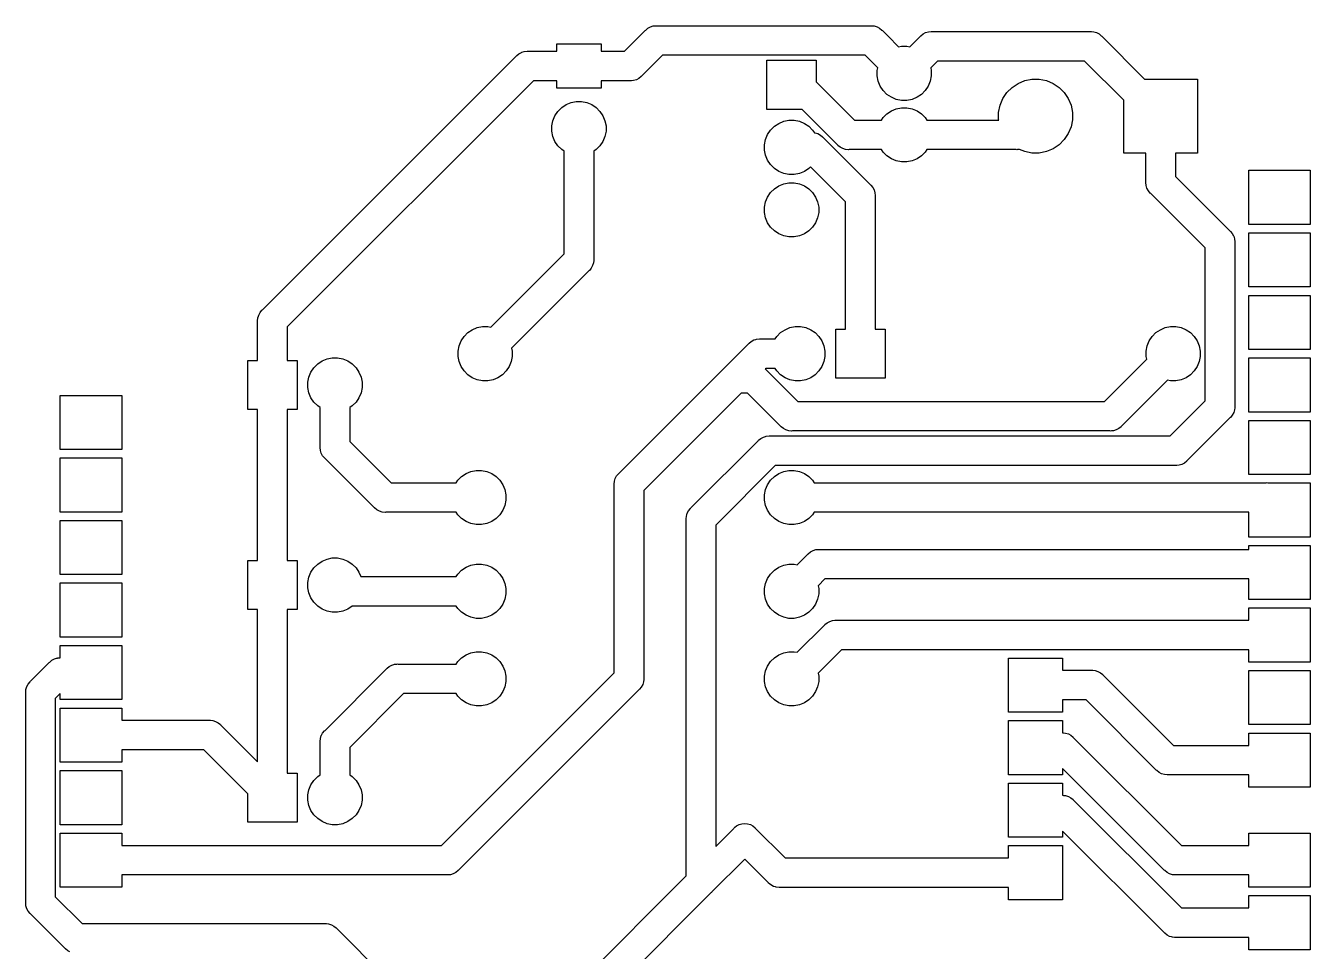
# Model space of a CAD drawing. Extents: x 62.1 to 116.7, y -159.6 to -73.8.
# Drawn here: x 62.1 to 114.3, y -111.4 to -73.8 of the extents above; entities that cross this region are included whole.
import ezdxf

# ---------------------------------------------------------------- set-up
doc = ezdxf.new("R2010")
doc.units = 0
doc.header["$MEASUREMENT"] = 0
doc.layers.add('BLACK', color=7, linetype='CONTINUOUS')

msp = doc.modelspace()

# ---------------------------------------------------------------- linework, layer by layer
at = {"layer": 'BLACK', "linetype": 'CONTINUOUS'}
for p, q in [((86.4335, -74.838), (87.2749, -73.9966)), ((87.2749, -73.9966), (87.2937, -73.9737)), ((87.2937, -73.9737), (87.385, -73.8987)), ((87.385, -73.8987), (87.4893, -73.843)), ((87.4893, -73.843), (87.6024, -73.8087)), ((87.6024, -73.8087), (87.72, -73.7971)), ((87.72, -73.7971), (87.7495, -73.8)), ((87.7495, -73.8), (96.4285, -73.8)), ((96.4285, -73.8), (96.458, -73.7971)), ((96.458, -73.7971), (96.4875, -73.8)), ((96.4875, -73.8), (96.5756, -73.8087)), ((96.5756, -73.8087), (96.6887, -73.843)), ((96.6887, -73.843), (96.793, -73.8987)), ((96.793, -73.8987), (96.8843, -73.9737)), ((96.8843, -73.9737), (96.9031, -73.9966)), ((96.9031, -73.9966), (97.1351, -74.2286)), ((98.6593, -74.075), (98.7724, -74.0407)), ((98.7724, -74.0407), (98.89, -74.0291)), ((98.89, -74.0291), (98.9195, -74.032)), ((98.9195, -74.032), (105.337, -74.032)), ((105.337, -74.032), (105.366, -74.0291)), ((105.366, -74.0291), (105.395, -74.032)), ((105.395, -74.032), (105.484, -74.0407)), ((105.484, -74.0407), (105.597, -74.075)), ((83.682, -74.838), (83.682, -74.538)), ((83.682, -74.538), (85.482, -74.538)), ((85.482, -74.538), (85.482, -74.838)), ((97.1351, -74.2286), (97.1351, -74.2286)), ((97.1351, -74.2286), (97.5623, -74.6557)), ((98.0177, -74.6557), (98.4449, -74.2286)), ((98.4449, -74.2286), (98.4637, -74.2057)), ((98.4637, -74.2057), (98.555, -74.1307)), ((98.555, -74.1307), (98.6593, -74.075)), ((105.597, -74.075), (105.701, -74.1307)), ((105.701, -74.1307), (105.792, -74.2057)), ((105.792, -74.2057), (105.811, -74.2286)), ((105.811, -74.2286), (107.553, -75.97)), ((71.7326, -85.3389), (82.0369, -75.0346)), ((82.0369, -75.0346), (82.0557, -75.0117)), ((82.0557, -75.0117), (82.147, -74.9367)), ((82.147, -74.9367), (82.2513, -74.881)), ((82.2513, -74.881), (82.2625, -74.8776)), ((82.2625, -74.8776), (82.3644, -74.8467)), ((82.3644, -74.8467), (82.482, -74.8351)), ((82.482, -74.8351), (82.5115, -74.838)), ((82.5115, -74.838), (83.682, -74.838)), ((85.482, -74.838), (86.4335, -74.838)), ((87.9685, -75), (87.1271, -75.8414)), ((96.2095, -75), (87.9685, -75)), ((96.2866, -75.0771), (96.2095, -75)), ((96.7137, -75.5043), (96.2866, -75.0771)), ((96.2866, -75.0771), (96.2866, -75.0771)), ((97.5623, -74.6557), (97.6817, -74.632)), ((97.6817, -74.632), (97.8983, -74.632)), ((97.8983, -74.632), (98.0177, -74.6557)), ((92.218, -77.2), (92.218, -75.2)), ((92.218, -75.2), (94.218, -75.2)), ((94.218, -75.2), (94.218, -76.0795)), ((96.69, -75.6237), (96.7137, -75.5043)), ((96.69, -75.8403), (96.69, -75.6237)), ((99.1385, -75.232), (98.8663, -75.5043)), ((98.8663, -75.5043), (98.89, -75.6237)), ((98.89, -75.6237), (98.89, -75.8403)), ((105.117, -75.232), (99.1385, -75.232)), ((106.704, -76.8185), (105.117, -75.232)), ((82.7305, -76.038), (72.736, -86.0325)), ((83.682, -76.038), (82.7305, -76.038)), ((83.682, -76.338), (83.682, -76.038)), ((86.6525, -76.038), (85.482, -76.038)), ((85.482, -76.038), (85.482, -76.338)), ((86.682, -76.0409), (86.6525, -76.038)), ((86.7115, -76.038), (86.682, -76.0409)), ((86.7996, -76.0293), (86.7115, -76.038)), ((86.9127, -75.995), (86.7996, -76.0293)), ((87.017, -75.9393), (86.9127, -75.995)), ((87.1083, -75.8643), (87.017, -75.9393)), ((87.1271, -75.8414), (87.1083, -75.8643)), ((94.218, -76.0795), (95.7705, -77.632)), ((96.7323, -76.0529), (96.69, -75.8403)), ((96.8152, -76.253), (96.7323, -76.0529)), ((98.8477, -76.0529), (98.7648, -76.253)), ((98.89, -75.8403), (98.8477, -76.0529)), ((102.168, -76.3049), (102.413, -76.1407)), ((102.413, -76.1407), (102.686, -76.0276)), ((102.686, -76.0276), (102.976, -75.97)), ((102.976, -75.97), (103.272, -75.97)), ((103.272, -75.97), (103.562, -76.0276)), ((103.562, -76.0276), (103.835, -76.1407)), ((103.835, -76.1407), (104.08, -76.3049)), ((107.553, -75.97), (109.704, -75.97)), ((109.704, -75.97), (109.704, -78.97)), ((85.482, -76.338), (83.682, -76.338)), ((96.9356, -76.4332), (96.8152, -76.253)), ((97.0888, -76.5864), (96.9356, -76.4332)), ((97.269, -76.7068), (97.0888, -76.5864)), ((98.4912, -76.5864), (98.311, -76.7068)), ((98.6444, -76.4332), (98.4912, -76.5864)), ((98.7648, -76.253), (98.6444, -76.4332)), ((101.795, -76.7595), (101.959, -76.5138)), ((101.959, -76.5138), (102.168, -76.3049)), ((104.08, -76.3049), (104.289, -76.5138)), ((104.289, -76.5138), (104.453, -76.7595)), ((83.7276, -77.2768), (83.8808, -77.1236)), ((83.8808, -77.1236), (84.061, -77.0032)), ((84.061, -77.0032), (84.2611, -76.9203)), ((84.2611, -76.9203), (84.4737, -76.878)), ((84.4737, -76.878), (84.6903, -76.878)), ((84.6903, -76.878), (84.9029, -76.9203)), ((84.9029, -76.9203), (85.103, -77.0032)), ((85.103, -77.0032), (85.2832, -77.1236)), ((85.2832, -77.1236), (85.4364, -77.2768)), ((93.6415, -77.2), (92.218, -77.2)), ((95.0769, -78.6354), (93.6415, -77.2)), ((97.4691, -76.7897), (97.269, -76.7068)), ((97.269, -77.2572), (97.4691, -77.1743)), ((97.6817, -76.832), (97.4691, -76.7897)), ((97.4691, -77.1743), (97.6817, -77.132)), ((97.8983, -76.832), (97.6817, -76.832)), ((97.6817, -77.132), (97.8983, -77.132)), ((98.1109, -76.7897), (97.8983, -76.832)), ((97.8983, -77.132), (98.1109, -77.1743)), ((98.311, -76.7068), (98.1109, -76.7897)), ((98.1109, -77.1743), (98.311, -77.2572)), ((101.624, -77.3223), (101.682, -77.0325)), ((101.682, -77.0325), (101.795, -76.7595)), ((104.453, -76.7595), (104.566, -77.0325)), ((104.566, -77.0325), (104.624, -77.3223)), ((106.704, -78.97), (106.704, -76.8185)), ((83.482, -77.8697), (83.5243, -77.6571)), ((83.5243, -77.6571), (83.6072, -77.457)), ((83.6072, -77.457), (83.7276, -77.2768)), ((85.4364, -77.2768), (85.5568, -77.457)), ((85.5568, -77.457), (85.6397, -77.6571)), ((85.6397, -77.6571), (85.682, -77.8697)), ((92.697, -77.7652), (92.8971, -77.6823)), ((92.8971, -77.6823), (93.1097, -77.64)), ((93.1097, -77.64), (93.3263, -77.64)), ((93.3263, -77.64), (93.5389, -77.6823)), ((93.5389, -77.6823), (93.739, -77.7652)), ((95.7705, -77.632), (96.8679, -77.632)), ((96.8679, -77.632), (96.9356, -77.5308)), ((96.9356, -77.5308), (97.0888, -77.3776)), ((97.0888, -77.3776), (97.269, -77.2572)), ((98.311, -77.2572), (98.4912, -77.3776)), ((98.4912, -77.3776), (98.6444, -77.5308)), ((98.6444, -77.5308), (98.7121, -77.632)), ((98.7121, -77.632), (101.627, -77.632)), ((101.624, -77.6177), (101.624, -77.3223)), ((101.627, -77.632), (101.624, -77.6177)), ((104.624, -77.6177), (104.566, -77.9075)), ((104.624, -77.3223), (104.624, -77.6177)), ((83.482, -78.0863), (83.482, -77.8697)), ((83.5243, -78.2989), (83.482, -78.0863)), ((85.682, -78.0863), (85.6397, -78.2989)), ((85.682, -77.8697), (85.682, -78.0863)), ((92.1603, -78.4191), (92.2432, -78.219)), ((92.2432, -78.219), (92.3636, -78.0388)), ((92.3636, -78.0388), (92.5168, -77.8856)), ((92.5168, -77.8856), (92.697, -77.7652)), ((93.739, -77.7652), (93.9192, -77.8856)), ((93.9192, -77.8856), (94.0724, -78.0388)), ((94.0724, -78.0388), (94.1443, -78.1464)), ((94.1443, -78.1464), (94.1677, -78.1487)), ((94.1677, -78.1487), (94.2808, -78.183)), ((94.2808, -78.183), (94.385, -78.2387)), ((94.385, -78.2387), (94.4764, -78.3137)), ((104.453, -78.1805), (104.289, -78.4262)), ((104.566, -77.9075), (104.453, -78.1805)), ((83.6072, -78.499), (83.5243, -78.2989)), ((83.7276, -78.6792), (83.6072, -78.499)), ((83.8808, -78.8324), (83.7276, -78.6792)), ((85.4364, -78.6792), (85.2832, -78.8324)), ((85.5568, -78.499), (85.4364, -78.6792)), ((85.6397, -78.2989), (85.5568, -78.499)), ((92.118, -78.6317), (92.1603, -78.4191)), ((92.118, -78.8483), (92.118, -78.6317)), ((94.4764, -78.3137), (94.4952, -78.3366)), ((94.4952, -78.3366), (96.4154, -80.2568)), ((95.0957, -78.6583), (95.0769, -78.6354)), ((95.187, -78.7333), (95.0957, -78.6583)), ((95.2913, -78.789), (95.187, -78.7333)), ((104.08, -78.6351), (103.835, -78.7993)), ((104.289, -78.4262), (104.08, -78.6351)), ((83.982, -78.9001), (83.8808, -78.8324)), ((83.982, -83.0635), (83.982, -78.9001)), ((85.2832, -78.8324), (85.182, -78.9001)), ((85.182, -78.9001), (85.182, -83.2825)), ((92.1603, -79.0609), (92.118, -78.8483)), ((92.2432, -79.261), (92.1603, -79.0609)), ((92.3636, -79.4412), (92.2432, -79.261)), ((95.4044, -78.8233), (95.2913, -78.789)), ((95.522, -78.8349), (95.4044, -78.8233)), ((95.5515, -78.832), (95.522, -78.8349)), ((96.8679, -78.832), (95.5515, -78.832)), ((96.9356, -78.9332), (96.8679, -78.832)), ((97.0888, -79.0864), (96.9356, -78.9332)), ((97.269, -79.2068), (97.0888, -79.0864)), ((97.4691, -79.2897), (97.269, -79.2068)), ((98.311, -79.2068), (98.1109, -79.2897)), ((98.4912, -79.0864), (98.311, -79.2068)), ((98.6444, -78.9332), (98.4912, -79.0864)), ((98.7121, -78.832), (98.6444, -78.9332)), ((102.333, -78.832), (98.7121, -78.832)), ((102.362, -78.8349), (102.333, -78.832)), ((102.391, -78.832), (102.362, -78.8349)), ((102.473, -78.824), (102.391, -78.832)), ((102.686, -78.9124), (102.473, -78.824)), ((102.976, -78.97), (102.686, -78.9124)), ((103.272, -78.97), (102.976, -78.97)), ((103.562, -78.9124), (103.272, -78.97)), ((103.835, -78.7993), (103.562, -78.9124)), ((107.604, -78.97), (106.704, -78.97)), ((107.604, -80.1405), (107.604, -78.97)), ((109.704, -78.97), (108.804, -78.97)), ((108.804, -78.97), (108.804, -79.9215)), ((92.5168, -79.5944), (92.3636, -79.4412)), ((92.697, -79.7148), (92.5168, -79.5944)), ((92.8971, -79.7977), (92.697, -79.7148)), ((93.1097, -79.84), (92.8971, -79.7977)), ((93.5389, -79.7977), (93.3263, -79.84)), ((93.739, -79.7148), (93.5389, -79.7977)), ((93.9192, -79.5944), (93.739, -79.7148)), ((93.9876, -79.526), (93.9192, -79.5944)), ((95.412, -80.9504), (93.9876, -79.526)), ((97.6817, -79.332), (97.4691, -79.2897)), ((97.8983, -79.332), (97.6817, -79.332)), ((98.1109, -79.2897), (97.8983, -79.332)), ((111.78, -81.872), (111.78, -79.672)), ((111.78, -79.672), (114.28, -79.672)), ((114.28, -79.672), (114.28, -81.872)), ((92.5168, -80.4256), (92.697, -80.3052)), ((92.697, -80.3052), (92.8971, -80.2223)), ((92.8971, -80.2223), (93.1097, -80.18)), ((93.3263, -79.84), (93.1097, -79.84)), ((93.1097, -80.18), (93.3263, -80.18)), ((93.3263, -80.18), (93.5389, -80.2223)), ((93.5389, -80.2223), (93.739, -80.3052)), ((93.739, -80.3052), (93.9192, -80.4256)), ((96.4154, -80.2568), (96.4383, -80.2756)), ((96.4383, -80.2756), (96.5133, -80.367)), ((107.601, -80.17), (107.604, -80.1405)), ((107.613, -80.2876), (107.601, -80.17)), ((107.647, -80.4007), (107.613, -80.2876)), ((108.804, -79.9215), (111.015, -82.1329)), ((92.1603, -80.9591), (92.2432, -80.759)), ((92.2432, -80.759), (92.3636, -80.5788)), ((92.3636, -80.5788), (92.5168, -80.4256)), ((93.9192, -80.4256), (94.0724, -80.5788)), ((94.0724, -80.5788), (94.1928, -80.759)), ((94.1928, -80.759), (94.2757, -80.9591)), ((96.5133, -80.367), (96.569, -80.4712)), ((96.569, -80.4712), (96.6033, -80.5843)), ((96.6033, -80.5843), (96.6149, -80.7019)), ((96.6149, -80.7019), (96.612, -80.7314)), ((96.612, -80.7314), (96.612, -86.122)), ((107.703, -80.505), (107.647, -80.4007)), ((107.778, -80.5963), (107.703, -80.505)), ((107.801, -80.6151), (107.778, -80.5963)), ((110.012, -82.8265), (107.801, -80.6151)), ((92.118, -81.1717), (92.1603, -80.9591)), ((92.118, -81.3883), (92.118, -81.1717)), ((94.2757, -80.9591), (94.318, -81.1717)), ((94.318, -81.1717), (94.318, -81.3883)), ((95.412, -84.8925), (95.412, -80.9504)), ((92.1603, -81.6009), (92.118, -81.3883)), ((92.2432, -81.801), (92.1603, -81.6009)), ((92.3636, -81.9812), (92.2432, -81.801)), ((94.1928, -81.801), (94.0724, -81.9812)), ((94.2757, -81.6009), (94.1928, -81.801)), ((94.318, -81.3883), (94.2757, -81.6009)), ((114.28, -81.872), (111.78, -81.872)), ((92.5168, -82.1344), (92.3636, -81.9812)), ((92.697, -82.2548), (92.5168, -82.1344)), ((92.8971, -82.3377), (92.697, -82.2548)), ((93.1097, -82.38), (92.8971, -82.3377)), ((93.3263, -82.38), (93.1097, -82.38)), ((93.5389, -82.3377), (93.3263, -82.38)), ((93.739, -82.2548), (93.5389, -82.3377)), ((93.9192, -82.1344), (93.739, -82.2548)), ((94.0724, -81.9812), (93.9192, -82.1344)), ((111.015, -82.1329), (111.038, -82.1517)), ((111.038, -82.1517), (111.113, -82.243)), ((111.113, -82.243), (111.164, -82.3377)), ((111.164, -82.3377), (111.169, -82.3473)), ((111.169, -82.3473), (111.203, -82.4604)), ((111.78, -84.412), (111.78, -82.212)), ((111.78, -82.212), (114.28, -82.212)), ((114.28, -82.212), (114.28, -84.412)), ((110.012, -89.0375), (110.012, -82.8265)), ((111.203, -82.4604), (111.215, -82.578)), ((111.215, -82.578), (111.212, -82.6075)), ((111.212, -82.6075), (111.212, -89.2565)), ((80.9997, -86.0457), (83.982, -83.0635)), ((85.1733, -83.4296), (85.139, -83.5427)), ((85.182, -83.3415), (85.1733, -83.4296)), ((85.182, -83.2825), (85.1849, -83.312)), ((85.1849, -83.312), (85.182, -83.3415)), ((84.9854, -83.7571), (81.8483, -86.8943)), ((85.0083, -83.7383), (84.9854, -83.7571)), ((85.0833, -83.647), (85.0083, -83.7383)), ((85.139, -83.5427), (85.0833, -83.647)), ((114.28, -84.412), (111.78, -84.412)), ((95.412, -86.122), (95.412, -84.8925)), ((95.412, -84.8925), (95.412, -84.8925)), ((111.78, -86.952), (111.78, -84.752)), ((111.78, -84.752), (114.28, -84.752)), ((114.28, -84.752), (114.28, -86.952)), ((71.579, -85.5533), (71.6347, -85.449)), ((71.6347, -85.449), (71.7097, -85.3577)), ((71.7097, -85.3577), (71.7326, -85.3389)), ((71.5331, -85.784), (71.5447, -85.6664)), ((71.536, -85.8135), (71.5331, -85.784)), ((71.536, -86.1625), (71.536, -85.8135)), ((71.5447, -85.6664), (71.5646, -85.6007)), ((71.5646, -85.6007), (71.579, -85.5533)), ((72.736, -86.0325), (72.736, -87.392)), ((80.251, -86.1472), (80.4511, -86.0643)), ((80.4511, -86.0643), (80.6637, -86.022)), ((80.6637, -86.022), (80.8803, -86.022)), ((80.8803, -86.022), (80.9997, -86.0457)), ((92.951, -86.1472), (93.1511, -86.0643)), ((93.1511, -86.0643), (93.3637, -86.022)), ((93.3637, -86.022), (93.5803, -86.022)), ((93.5803, -86.022), (93.7929, -86.0643)), ((93.7929, -86.0643), (93.993, -86.1472)), ((108.191, -86.1472), (108.391, -86.0643)), ((108.391, -86.0643), (108.604, -86.022)), ((108.604, -86.022), (108.82, -86.022)), ((108.82, -86.022), (109.033, -86.0643)), ((109.033, -86.0643), (109.233, -86.1472)), ((71.536, -87.392), (71.536, -86.1625)), ((79.7972, -86.601), (79.9176, -86.4208)), ((79.9176, -86.4208), (80.0708, -86.2676)), ((80.0708, -86.2676), (80.251, -86.1472)), ((91.5814, -86.6207), (91.6856, -86.565)), ((91.6856, -86.565), (91.7644, -86.5411)), ((91.7644, -86.5411), (91.7987, -86.5307)), ((91.7987, -86.5307), (91.9164, -86.5191)), ((91.9164, -86.5191), (91.9458, -86.522)), ((91.9458, -86.522), (92.5499, -86.522)), ((92.5499, -86.522), (92.6176, -86.4208)), ((92.6176, -86.4208), (92.7708, -86.2676)), ((92.7708, -86.2676), (92.951, -86.1472)), ((93.993, -86.1472), (94.1732, -86.2676)), ((94.1732, -86.2676), (94.3264, -86.4208)), ((94.3264, -86.4208), (94.4468, -86.601)), ((95.012, -88.122), (95.012, -86.122)), ((95.012, -86.122), (95.412, -86.122)), ((96.612, -86.122), (97.012, -86.122)), ((97.012, -86.122), (97.012, -88.122)), ((107.737, -86.601), (107.858, -86.4208)), ((107.858, -86.4208), (108.011, -86.2676)), ((108.011, -86.2676), (108.191, -86.1472)), ((109.233, -86.1472), (109.413, -86.2676)), ((109.413, -86.2676), (109.566, -86.4208)), ((109.566, -86.4208), (109.687, -86.601)), ((79.672, -87.0137), (79.7143, -86.8011)), ((79.672, -87.2303), (79.672, -87.0137)), ((79.7143, -86.8011), (79.7972, -86.601)), ((81.8483, -86.8943), (81.872, -87.0137)), ((81.872, -87.0137), (81.872, -87.2303)), ((90.5128, -87.6771), (91.4713, -86.7186)), ((91.4713, -86.7186), (91.49, -86.6957)), ((91.49, -86.6957), (91.5814, -86.6207)), ((94.4468, -86.601), (94.5297, -86.8011)), ((94.5297, -86.8011), (94.572, -87.0137)), ((94.572, -87.0137), (94.572, -87.2303)), ((107.612, -87.0137), (107.654, -86.8011)), ((107.612, -87.2303), (107.612, -87.0137)), ((107.654, -86.8011), (107.737, -86.601)), ((109.687, -86.601), (109.77, -86.8011)), ((109.77, -86.8011), (109.812, -87.0137)), ((109.812, -87.0137), (109.812, -87.2303)), ((114.28, -86.952), (111.78, -86.952)), ((71.136, -89.392), (71.136, -87.392)), ((71.136, -87.392), (71.536, -87.392)), ((72.736, -87.392), (73.136, -87.392)), ((73.136, -87.392), (73.136, -89.392)), ((73.8216, -87.6908), (73.9748, -87.5376)), ((73.9748, -87.5376), (74.155, -87.4172)), ((74.155, -87.4172), (74.3551, -87.3343)), ((74.3551, -87.3343), (74.5677, -87.292)), ((74.5677, -87.292), (74.7843, -87.292)), ((74.7843, -87.292), (74.9969, -87.3343)), ((74.9969, -87.3343), (75.197, -87.4172)), ((75.197, -87.4172), (75.3772, -87.5376)), ((75.3772, -87.5376), (75.5304, -87.6908)), ((79.7143, -87.4429), (79.672, -87.2303)), ((79.7972, -87.643), (79.7143, -87.4429)), ((81.8297, -87.4429), (81.7468, -87.643)), ((81.872, -87.2303), (81.8297, -87.4429)), ((94.5297, -87.4429), (94.4468, -87.643)), ((94.572, -87.2303), (94.5297, -87.4429)), ((105.923, -89.062), (107.636, -87.3497)), ((107.636, -87.3497), (107.612, -87.2303)), ((109.77, -87.4429), (109.687, -87.643)), ((109.812, -87.2303), (109.77, -87.4429)), ((111.78, -89.492), (111.78, -87.292)), ((111.78, -87.292), (114.28, -87.292)), ((114.28, -87.292), (114.28, -89.492)), ((73.576, -88.2837), (73.6183, -88.0711)), ((73.6183, -88.0711), (73.7012, -87.871)), ((73.7012, -87.871), (73.8216, -87.6908)), ((75.5304, -87.6908), (75.6508, -87.871)), ((75.6508, -87.871), (75.7337, -88.0711)), ((75.7337, -88.0711), (75.776, -88.2837)), ((79.9176, -87.8232), (79.7972, -87.643)), ((80.0708, -87.9764), (79.9176, -87.8232)), ((80.251, -88.0968), (80.0708, -87.9764)), ((80.4511, -88.1797), (80.251, -88.0968)), ((81.293, -88.0968), (81.0929, -88.1797)), ((81.4732, -87.9764), (81.293, -88.0968)), ((81.6264, -87.8232), (81.4732, -87.9764)), ((81.7468, -87.643), (81.6264, -87.8232)), ((86.2106, -91.9793), (90.4711, -87.7188)), ((90.4711, -87.7188), (90.4899, -87.6959)), ((90.4899, -87.6959), (90.5128, -87.6771)), ((92.1649, -87.722), (92.1457, -87.7412)), ((92.1457, -87.7412), (93.4665, -89.062)), ((92.5499, -87.722), (92.1649, -87.722)), ((92.6176, -87.8232), (92.5499, -87.722)), ((92.7708, -87.9764), (92.6176, -87.8232)), ((92.951, -88.0968), (92.7708, -87.9764)), ((93.1511, -88.1797), (92.951, -88.0968)), ((93.993, -88.0968), (93.7929, -88.1797)), ((94.1732, -87.9764), (93.993, -88.0968)), ((94.3264, -87.8232), (94.1732, -87.9764)), ((94.4468, -87.643), (94.3264, -87.8232)), ((97.012, -88.122), (95.012, -88.122)), ((109.233, -88.0968), (109.033, -88.1797)), ((109.413, -87.9764), (109.233, -88.0968)), ((109.566, -87.8232), (109.413, -87.9764)), ((109.687, -87.643), (109.566, -87.8232)), ((73.576, -88.5003), (73.576, -88.2837)), ((73.6183, -88.7129), (73.576, -88.5003)), ((75.776, -88.5003), (75.7337, -88.7129)), ((75.776, -88.2837), (75.776, -88.5003)), ((80.6637, -88.222), (80.4511, -88.1797)), ((80.8803, -88.222), (80.6637, -88.222)), ((81.0929, -88.1797), (80.8803, -88.222)), ((93.3637, -88.222), (93.1511, -88.1797)), ((93.5803, -88.222), (93.3637, -88.222)), ((93.7929, -88.1797), (93.5803, -88.222)), ((108.484, -88.1983), (106.617, -90.0654)), ((108.604, -88.222), (108.484, -88.1983)), ((108.82, -88.222), (108.604, -88.222)), ((109.033, -88.1797), (108.82, -88.222)), ((63.52, -91.016), (63.52, -88.816)), ((63.52, -88.816), (66.02, -88.816)), ((66.02, -88.816), (66.02, -91.016)), ((73.7012, -88.913), (73.6183, -88.7129)), ((73.8216, -89.0932), (73.7012, -88.913)), ((73.9748, -89.2464), (73.8216, -89.0932)), ((75.5304, -89.0932), (75.3772, -89.2464)), ((75.6508, -88.913), (75.5304, -89.0932)), ((75.7337, -88.7129), (75.6508, -88.913)), ((91.1647, -88.7222), (87.214, -92.6729)), ((91.4297, -88.7222), (91.1647, -88.7222)), ((92.7729, -90.0654), (91.4297, -88.7222)), ((93.4665, -89.062), (105.923, -89.062)), ((108.585, -90.464), (110.012, -89.0375)), ((71.536, -89.392), (71.136, -89.392)), ((71.536, -95.52), (71.536, -89.392)), ((73.136, -89.392), (72.736, -89.392)), ((72.736, -89.392), (72.736, -95.52)), ((74.076, -89.3141), (73.9748, -89.2464)), ((74.076, -90.9025), (74.076, -89.3141)), ((75.3772, -89.2464), (75.276, -89.3141)), ((75.276, -89.3141), (75.276, -90.6835)), ((111.038, -89.7123), (111.015, -89.7311)), ((111.113, -89.621), (111.038, -89.7123)), ((111.169, -89.5167), (111.113, -89.621)), ((111.203, -89.4036), (111.169, -89.5167)), ((111.212, -89.3155), (111.203, -89.4036)), ((111.212, -89.2565), (111.215, -89.286)), ((111.215, -89.286), (111.212, -89.3155)), ((114.28, -89.492), (111.78, -89.492)), ((92.7917, -90.0883), (92.7729, -90.0654)), ((92.883, -90.1633), (92.7917, -90.0883)), ((92.9873, -90.219), (92.883, -90.1633)), ((93.1004, -90.2533), (92.9873, -90.219)), ((106.403, -90.219), (106.29, -90.2533)), ((106.507, -90.1633), (106.403, -90.219)), ((106.598, -90.0883), (106.507, -90.1633)), ((106.617, -90.0654), (106.598, -90.0883)), ((111.015, -89.7311), (109.279, -91.4674)), ((111.78, -92.032), (111.78, -89.832)), ((111.78, -89.832), (114.28, -89.832)), ((114.28, -89.832), (114.28, -92.032)), ((75.276, -90.6835), (76.9565, -92.364)), ((89.1316, -93.3899), (91.8609, -90.6606)), ((91.8609, -90.6606), (91.8797, -90.6377)), ((91.8797, -90.6377), (91.971, -90.5627)), ((91.971, -90.5627), (92.0753, -90.507)), ((92.0753, -90.507), (92.1541, -90.4831)), ((92.1541, -90.4831), (92.1884, -90.4727)), ((92.1884, -90.4727), (92.306, -90.4611)), ((92.306, -90.4611), (92.3355, -90.464)), ((92.3355, -90.464), (108.585, -90.464)), ((93.218, -90.2649), (93.1004, -90.2533)), ((93.2475, -90.262), (93.218, -90.2649)), ((106.143, -90.262), (93.2475, -90.262)), ((106.172, -90.2649), (106.143, -90.262)), ((106.201, -90.262), (106.172, -90.2649)), ((106.29, -90.2533), (106.201, -90.262)), ((66.02, -91.016), (63.52, -91.016)), ((74.0731, -90.932), (74.076, -90.9025)), ((74.0847, -91.0496), (74.0731, -90.932)), ((74.119, -91.1627), (74.0847, -91.0496)), ((74.1747, -91.267), (74.119, -91.1627)), ((74.2497, -91.3583), (74.1747, -91.267)), ((63.52, -93.556), (63.52, -91.356)), ((63.52, -91.356), (66.02, -91.356)), ((66.02, -91.356), (66.02, -93.556)), ((74.2726, -91.3771), (74.2497, -91.3583)), ((76.2629, -93.3674), (74.2726, -91.3771)), ((92.5545, -91.664), (90.135, -94.0835)), ((108.805, -91.664), (92.5545, -91.664)), ((108.834, -91.6669), (108.805, -91.664)), ((108.863, -91.664), (108.834, -91.6669)), ((108.952, -91.6553), (108.863, -91.664)), ((109.065, -91.621), (108.952, -91.6553)), ((109.169, -91.5653), (109.065, -91.621)), ((109.26, -91.4903), (109.169, -91.5653)), ((109.279, -91.4674), (109.26, -91.4903)), ((79.5959, -92.364), (79.6636, -92.2628)), ((79.6636, -92.2628), (79.8168, -92.1096)), ((79.8168, -92.1096), (79.997, -91.9892)), ((79.997, -91.9892), (80.1971, -91.9063)), ((80.1971, -91.9063), (80.4097, -91.864)), ((80.4097, -91.864), (80.6263, -91.864)), ((80.6263, -91.864), (80.8389, -91.9063)), ((80.8389, -91.9063), (81.039, -91.9892)), ((81.039, -91.9892), (81.2192, -92.1096)), ((81.2192, -92.1096), (81.3724, -92.2628)), ((81.3724, -92.2628), (81.4928, -92.443)), ((86.0111, -92.4244), (86.0227, -92.3067)), ((86.0227, -92.3067), (86.057, -92.1936)), ((86.0227, -92.3067), (86.0227, -92.3067)), ((86.057, -92.1936), (86.1127, -92.0894)), ((86.1127, -92.0894), (86.1877, -91.998)), ((86.1877, -91.998), (86.2106, -91.9793)), ((92.2432, -92.443), (92.3636, -92.2628)), ((92.3636, -92.2628), (92.5168, -92.1096)), ((92.5168, -92.1096), (92.697, -91.9892)), ((92.697, -91.9892), (92.8971, -91.9063)), ((92.8971, -91.9063), (93.1097, -91.864)), ((93.1097, -91.864), (93.3263, -91.864)), ((93.3263, -91.864), (93.5389, -91.9063)), ((93.5389, -91.9063), (93.739, -91.9892)), ((93.739, -91.9892), (93.9192, -92.1096)), ((93.9192, -92.1096), (94.0724, -92.2628)), ((94.0724, -92.2628), (94.1401, -92.364)), ((114.28, -92.032), (111.78, -92.032)), ((76.9565, -92.364), (79.5959, -92.364)), ((81.4928, -92.443), (81.5757, -92.6431)), ((81.5757, -92.6431), (81.618, -92.8557)), ((86.014, -92.4538), (86.0111, -92.4244)), ((86.014, -100.081), (86.014, -92.4538)), ((87.214, -92.6729), (87.214, -100.301)), ((92.118, -92.8557), (92.1603, -92.6431)), ((92.1603, -92.6431), (92.2432, -92.443)), ((94.1401, -92.364), (112.493, -92.364)), ((112.493, -92.364), (112.522, -92.3611)), ((112.522, -92.3611), (112.551, -92.364)), ((112.551, -92.364), (112.633, -92.372)), ((112.633, -92.372), (114.28, -92.372)), ((114.28, -92.372), (114.28, -94.572)), ((76.2817, -93.3903), (76.2629, -93.3674)), ((81.5757, -93.2849), (81.4928, -93.485)), ((81.618, -93.0723), (81.5757, -93.2849)), ((81.618, -92.8557), (81.618, -93.0723)), ((92.118, -93.0723), (92.118, -92.8557)), ((92.1603, -93.2849), (92.118, -93.0723)), ((92.2432, -93.485), (92.1603, -93.2849)), ((66.02, -93.556), (63.52, -93.556)), ((76.373, -93.4653), (76.2817, -93.3903)), ((76.4773, -93.521), (76.373, -93.4653)), ((76.5904, -93.5553), (76.4773, -93.521)), ((76.708, -93.5669), (76.5904, -93.5553)), ((76.7375, -93.564), (76.708, -93.5669)), ((79.5959, -93.564), (76.7375, -93.564)), ((79.6636, -93.6652), (79.5959, -93.564)), ((79.8168, -93.8184), (79.6636, -93.6652)), ((79.997, -93.9388), (79.8168, -93.8184)), ((81.2192, -93.8184), (81.039, -93.9388)), ((81.3724, -93.6652), (81.2192, -93.8184)), ((81.4928, -93.485), (81.3724, -93.6652)), ((88.9321, -93.835), (88.9437, -93.7174)), ((88.935, -93.8645), (88.9321, -93.835)), ((88.935, -108.336), (88.935, -93.8645)), ((88.9437, -93.7174), (88.9595, -93.6652)), ((88.9595, -93.6652), (88.978, -93.6043)), ((88.978, -93.6043), (89.0337, -93.5)), ((89.0337, -93.5), (89.1087, -93.4087)), ((89.1087, -93.4087), (89.1316, -93.3899)), ((92.3636, -93.6652), (92.2432, -93.485)), ((92.5168, -93.8184), (92.3636, -93.6652)), ((92.697, -93.9388), (92.5168, -93.8184)), ((93.9192, -93.8184), (93.739, -93.9388)), ((94.0724, -93.6652), (93.9192, -93.8184)), ((94.1401, -93.564), (94.0724, -93.6652)), ((111.78, -93.564), (94.1401, -93.564)), ((111.78, -94.572), (111.78, -93.564)), ((63.52, -96.096), (63.52, -93.896)), ((63.52, -93.896), (66.02, -93.896)), ((66.02, -93.896), (66.02, -96.096)), ((80.1971, -94.0217), (79.997, -93.9388)), ((80.4097, -94.064), (80.1971, -94.0217)), ((80.6263, -94.064), (80.4097, -94.064)), ((80.8389, -94.0217), (80.6263, -94.064)), ((81.039, -93.9388), (80.8389, -94.0217)), ((90.135, -94.0835), (90.135, -107.136)), ((92.8971, -94.0217), (92.697, -93.9388)), ((93.1097, -94.064), (92.8971, -94.0217)), ((93.3263, -94.064), (93.1097, -94.064)), ((93.5389, -94.0217), (93.3263, -94.064)), ((93.739, -93.9388), (93.5389, -94.0217)), ((114.28, -94.572), (111.78, -94.572)), ((111.78, -95.074), (111.78, -94.912)), ((111.78, -94.912), (114.28, -94.912)), ((114.28, -94.912), (114.28, -97.112)), ((74.3551, -95.4623), (74.5677, -95.42)), ((74.5677, -95.42), (74.7843, -95.42)), ((74.7843, -95.42), (74.9969, -95.4623)), ((93.4457, -95.6977), (93.8729, -95.2706)), ((93.8729, -95.2706), (93.8917, -95.2477)), ((93.8917, -95.2477), (93.983, -95.1727)), ((93.983, -95.1727), (94.0873, -95.117)), ((94.0873, -95.117), (94.2004, -95.0827)), ((94.2004, -95.0827), (94.318, -95.0711)), ((94.318, -95.0711), (94.3475, -95.074)), ((94.3475, -95.074), (111.78, -95.074)), ((71.136, -97.52), (71.136, -95.52)), ((71.136, -95.52), (71.536, -95.52)), ((72.736, -95.52), (73.136, -95.52)), ((73.136, -95.52), (73.136, -97.52)), ((73.7012, -95.999), (73.8216, -95.8188)), ((73.8216, -95.8188), (73.9748, -95.6656)), ((73.9748, -95.6656), (74.155, -95.5452)), ((74.155, -95.5452), (74.3551, -95.4623)), ((74.9969, -95.4623), (75.197, -95.5452)), ((75.197, -95.5452), (75.3772, -95.6656)), ((75.3772, -95.6656), (75.5304, -95.8188)), ((75.5304, -95.8188), (75.6508, -95.999)), ((79.6636, -96.0728), (79.8168, -95.9196)), ((79.8168, -95.9196), (79.997, -95.7992)), ((79.997, -95.7992), (80.1971, -95.7163)), ((80.1971, -95.7163), (80.4097, -95.674)), ((80.4097, -95.674), (80.6263, -95.674)), ((80.6263, -95.674), (80.8389, -95.7163)), ((80.8389, -95.7163), (81.039, -95.7992)), ((81.039, -95.7992), (81.2192, -95.9196)), ((81.2192, -95.9196), (81.3724, -96.0728)), ((92.3636, -96.0728), (92.5168, -95.9196)), ((92.5168, -95.9196), (92.697, -95.7992)), ((92.697, -95.7992), (92.8971, -95.7163)), ((92.8971, -95.7163), (93.1097, -95.674)), ((93.1097, -95.674), (93.3263, -95.674)), ((93.3263, -95.674), (93.4457, -95.6977)), ((66.02, -96.096), (63.52, -96.096)), ((63.52, -98.636), (63.52, -96.436)), ((63.52, -96.436), (66.02, -96.436)), ((66.02, -96.436), (66.02, -98.636)), ((73.576, -96.4117), (73.6183, -96.1991)), ((73.576, -96.6283), (73.576, -96.4117)), ((73.6183, -96.1991), (73.7012, -95.999)), ((75.6508, -95.999), (75.7233, -96.174)), ((75.7233, -96.174), (79.5959, -96.174)), ((79.5959, -96.174), (79.6636, -96.0728)), ((81.3724, -96.0728), (81.4928, -96.253)), ((81.4928, -96.253), (81.5757, -96.4531)), ((81.5757, -96.4531), (81.618, -96.6657)), ((92.118, -96.6657), (92.1603, -96.4531)), ((92.1603, -96.4531), (92.2432, -96.253)), ((92.2432, -96.253), (92.3636, -96.0728)), ((94.5665, -96.274), (94.2943, -96.5463)), ((111.78, -96.274), (94.5665, -96.274)), ((111.78, -97.112), (111.78, -96.274)), ((73.6183, -96.8409), (73.576, -96.6283)), ((73.7012, -97.041), (73.6183, -96.8409)), ((81.618, -96.8823), (81.5757, -97.0949)), ((81.618, -96.6657), (81.618, -96.8823)), ((92.118, -96.8823), (92.118, -96.6657)), ((92.1603, -97.0949), (92.118, -96.8823)), ((94.318, -96.8823), (94.2757, -97.0949)), ((94.2943, -96.5463), (94.318, -96.6657)), ((94.318, -96.6657), (94.318, -96.8823)), ((71.536, -97.52), (71.136, -97.52)), ((71.536, -103.707), (71.536, -97.52)), ((73.136, -97.52), (72.736, -97.52)), ((72.736, -97.52), (72.736, -104.156)), ((73.8216, -97.2212), (73.7012, -97.041)), ((73.9748, -97.3744), (73.8216, -97.2212)), ((74.155, -97.4948), (73.9748, -97.3744)), ((74.3551, -97.5777), (74.155, -97.4948)), ((75.197, -97.4948), (74.9969, -97.5777)), ((75.3772, -97.3744), (75.197, -97.4948)), ((75.3776, -97.374), (75.3772, -97.3744)), ((79.5959, -97.374), (75.3776, -97.374)), ((79.6636, -97.4752), (79.5959, -97.374)), ((79.8168, -97.6284), (79.6636, -97.4752)), ((81.3724, -97.4752), (81.2192, -97.6284)), ((81.4928, -97.295), (81.3724, -97.4752)), ((81.5757, -97.0949), (81.4928, -97.295)), ((92.2432, -97.295), (92.1603, -97.0949)), ((92.3636, -97.4752), (92.2432, -97.295)), ((92.5168, -97.6284), (92.3636, -97.4752)), ((94.0724, -97.4752), (93.9192, -97.6284)), ((94.1928, -97.295), (94.0724, -97.4752)), ((94.2757, -97.0949), (94.1928, -97.295)), ((114.28, -97.112), (111.78, -97.112)), ((111.78, -97.952), (111.78, -97.452)), ((111.78, -97.452), (114.28, -97.452)), ((114.28, -97.452), (114.28, -99.652)), ((74.5677, -97.62), (74.3551, -97.5777)), ((74.7843, -97.62), (74.5677, -97.62)), ((74.9969, -97.5777), (74.7843, -97.62)), ((79.997, -97.7488), (79.8168, -97.6284)), ((80.1971, -97.8317), (79.997, -97.7488)), ((80.4097, -97.874), (80.1971, -97.8317)), ((80.6263, -97.874), (80.4097, -97.874)), ((80.8389, -97.8317), (80.6263, -97.874)), ((81.039, -97.7488), (80.8389, -97.8317)), ((81.2192, -97.6284), (81.039, -97.7488)), ((92.697, -97.7488), (92.5168, -97.6284)), ((92.8971, -97.8317), (92.697, -97.7488)), ((93.1097, -97.874), (92.8971, -97.8317)), ((93.3263, -97.874), (93.1097, -97.874)), ((93.5389, -97.8317), (93.3263, -97.874)), ((93.739, -97.7488), (93.5389, -97.8317)), ((93.9192, -97.6284), (93.739, -97.7488)), ((94.5697, -98.1257), (94.661, -98.0507)), ((94.661, -98.0507), (94.7653, -97.995)), ((94.7653, -97.995), (94.8784, -97.9607)), ((94.8784, -97.9607), (94.9665, -97.952)), ((94.9665, -97.952), (94.996, -97.9491)), ((94.996, -97.9491), (95.0255, -97.952)), ((95.0255, -97.952), (111.78, -97.952)), ((93.4457, -99.2537), (94.5509, -98.1486)), ((94.5509, -98.1486), (94.5697, -98.1257)), ((66.02, -98.636), (63.52, -98.636)), ((63.52, -99.4731), (63.52, -98.976)), ((63.52, -98.976), (66.02, -98.976)), ((66.02, -98.976), (66.02, -101.176)), ((63.0937, -99.6497), (63.185, -99.5747)), ((63.185, -99.5747), (63.2893, -99.519)), ((63.2893, -99.519), (63.3681, -99.4951)), ((63.3681, -99.4951), (63.4024, -99.4847)), ((63.4024, -99.4847), (63.4136, -99.4836)), ((63.4136, -99.4836), (63.4905, -99.476)), ((63.4905, -99.476), (63.52, -99.4731)), ((63.4905, -99.476), (63.4905, -99.476)), ((63.52, -99.4731), (63.52, -99.4731)), ((79.5959, -99.73), (79.6636, -99.6288)), ((79.6636, -99.6288), (79.8168, -99.4756)), ((79.8168, -99.4756), (79.997, -99.3552)), ((79.997, -99.3552), (80.1971, -99.2723)), ((80.1971, -99.2723), (80.4097, -99.23)), ((80.4097, -99.23), (80.6263, -99.23)), ((80.6263, -99.23), (80.8389, -99.2723)), ((80.8389, -99.2723), (81.039, -99.3552)), ((81.039, -99.3552), (81.2192, -99.4756)), ((81.2192, -99.4756), (81.3724, -99.6288)), ((81.3724, -99.6288), (81.4928, -99.809)), ((92.2432, -99.809), (92.3636, -99.6288)), ((92.3636, -99.6288), (92.5168, -99.4756)), ((92.5168, -99.4756), (92.697, -99.3552)), ((92.697, -99.3552), (92.8971, -99.2723)), ((92.8971, -99.2723), (93.1097, -99.23)), ((93.1097, -99.23), (93.3263, -99.23)), ((93.3263, -99.23), (93.4457, -99.2537)), ((95.2445, -99.152), (94.2943, -100.102)), ((111.78, -99.152), (95.2445, -99.152)), ((102.024, -101.684), (102.024, -99.484)), ((102.024, -99.484), (104.224, -99.484)), ((104.224, -99.484), (104.224, -99.984)), ((111.78, -99.652), (111.78, -99.152)), ((62.3166, -100.431), (63.0749, -99.6726)), ((63.0749, -99.6726), (63.0937, -99.6497)), ((74.2726, -102.425), (76.7709, -99.9266)), ((76.7709, -99.9266), (76.7897, -99.9037)), ((76.7897, -99.9037), (76.881, -99.8287)), ((76.881, -99.8287), (76.9853, -99.773)), ((76.9853, -99.773), (77.0641, -99.7491)), ((77.0641, -99.7491), (77.0984, -99.7387)), ((77.0984, -99.7387), (77.1096, -99.7376)), ((77.1096, -99.7376), (77.1865, -99.73)), ((77.1865, -99.73), (77.216, -99.7271)), ((77.1865, -99.73), (77.1865, -99.73)), ((77.216, -99.7271), (77.2455, -99.73)), ((77.2455, -99.73), (79.5959, -99.73)), ((78.9995, -107.096), (86.014, -100.081)), ((81.4928, -99.809), (81.5757, -100.009)), ((81.5757, -100.009), (81.618, -100.222)), ((92.118, -100.222), (92.1603, -100.009)), ((92.1603, -100.009), (92.2432, -99.809)), ((94.2943, -100.102), (94.318, -100.222)), ((104.224, -99.984), (105.395, -99.984)), ((105.395, -99.984), (105.424, -99.9811)), ((105.424, -99.9811), (105.453, -99.984)), ((105.453, -99.984), (105.542, -99.9927)), ((105.542, -99.9927), (105.655, -100.027)), ((105.655, -100.027), (105.759, -100.083)), ((105.759, -100.083), (105.85, -100.158)), ((114.28, -99.652), (111.78, -99.652)), ((111.78, -102.192), (111.78, -99.992)), ((111.78, -99.992), (114.28, -99.992)), ((114.28, -99.992), (114.28, -102.192)), ((62.1287, -100.758), (62.163, -100.645)), ((62.163, -100.645), (62.2187, -100.541)), ((62.2187, -100.541), (62.2937, -100.45)), ((62.2937, -100.45), (62.3166, -100.431)), ((81.5757, -100.651), (81.4928, -100.851)), ((81.618, -100.438), (81.5757, -100.651)), ((81.618, -100.222), (81.618, -100.438)), ((87.1153, -100.665), (87.0403, -100.756)), ((87.171, -100.561), (87.1153, -100.665)), ((87.2053, -100.448), (87.171, -100.561)), ((87.214, -100.359), (87.2053, -100.448)), ((87.214, -100.301), (87.2169, -100.33)), ((87.2169, -100.33), (87.214, -100.359)), ((92.118, -100.438), (92.118, -100.222)), ((92.1603, -100.651), (92.118, -100.438)), ((92.2432, -100.851), (92.1603, -100.651)), ((94.2757, -100.651), (94.1928, -100.851)), ((94.318, -100.438), (94.2757, -100.651)), ((94.318, -100.222), (94.318, -100.438)), ((105.85, -100.158), (105.869, -100.181)), ((105.869, -100.181), (108.721, -103.032)), ((62.1171, -100.876), (62.1287, -100.758)), ((62.12, -100.905), (62.1171, -100.876)), ((62.12, -109.407), (62.12, -100.905)), ((62.1287, -100.758), (62.1287, -100.758)), ((63.52, -100.925), (63.32, -101.125)), ((63.32, -101.125), (63.32, -109.187)), ((63.52, -101.176), (63.52, -100.925)), ((66.02, -101.176), (63.52, -101.176)), ((77.4645, -100.93), (75.276, -103.119)), ((79.5959, -100.93), (77.4645, -100.93)), ((79.6636, -101.031), (79.5959, -100.93)), ((79.8168, -101.184), (79.6636, -101.031)), ((87.0174, -100.775), (79.6931, -108.099)), ((79.997, -101.305), (79.8168, -101.184)), ((81.2192, -101.184), (81.039, -101.305)), ((81.3724, -101.031), (81.2192, -101.184)), ((81.4928, -100.851), (81.3724, -101.031)), ((87.0403, -100.756), (87.0174, -100.775)), ((92.3636, -101.031), (92.2432, -100.851)), ((92.5168, -101.184), (92.3636, -101.031)), ((92.697, -101.305), (92.5168, -101.184)), ((93.9192, -101.184), (93.739, -101.305)), ((94.0724, -101.031), (93.9192, -101.184)), ((94.1928, -100.851), (94.0724, -101.031)), ((105.175, -101.184), (104.224, -101.184)), ((104.224, -101.184), (104.224, -101.684)), ((108.027, -104.035), (105.175, -101.184)), ((63.52, -103.716), (63.52, -101.516)), ((63.52, -101.516), (66.02, -101.516)), ((66.02, -101.516), (66.02, -102.016)), ((80.1971, -101.388), (79.997, -101.305)), ((80.4097, -101.43), (80.1971, -101.388)), ((80.6263, -101.43), (80.4097, -101.43)), ((80.8389, -101.388), (80.6263, -101.43)), ((81.039, -101.305), (80.8389, -101.388)), ((92.8971, -101.388), (92.697, -101.305)), ((93.1097, -101.43), (92.8971, -101.388)), ((93.3263, -101.43), (93.1097, -101.43)), ((93.5389, -101.388), (93.3263, -101.43)), ((93.739, -101.305), (93.5389, -101.388)), ((104.224, -101.684), (102.024, -101.684)), ((66.02, -102.016), (69.5665, -102.016)), ((69.5665, -102.016), (69.596, -102.013)), ((69.596, -102.013), (69.6255, -102.016)), ((69.6255, -102.016), (69.7136, -102.025)), ((69.7136, -102.025), (69.8267, -102.059)), ((69.8267, -102.059), (69.931, -102.115)), ((69.931, -102.115), (70.0223, -102.19)), ((70.0223, -102.19), (70.0411, -102.213)), ((70.0411, -102.213), (71.536, -103.707)), ((102.024, -104.224), (102.024, -102.024)), ((102.024, -102.024), (104.224, -102.024)), ((104.224, -102.024), (104.224, -102.521)), ((114.28, -102.192), (111.78, -102.192)), ((74.0731, -102.87), (74.0847, -102.752)), ((74.0847, -102.752), (74.119, -102.639)), ((74.119, -102.639), (74.1278, -102.623)), ((74.1278, -102.623), (74.1747, -102.535)), ((74.1747, -102.535), (74.2497, -102.444)), ((74.2497, -102.444), (74.2726, -102.425)), ((104.224, -102.521), (104.224, -102.521)), ((104.224, -102.521), (104.253, -102.524)), ((104.253, -102.524), (104.342, -102.533)), ((104.342, -102.533), (104.455, -102.567)), ((104.455, -102.567), (104.559, -102.623)), ((104.559, -102.623), (104.65, -102.698)), ((104.65, -102.698), (104.669, -102.721)), ((104.669, -102.721), (109.045, -107.096)), ((111.78, -102.532), (114.28, -102.532)), ((111.78, -103.032), (111.78, -102.532)), ((114.28, -102.532), (114.28, -104.732)), ((69.3475, -103.216), (66.02, -103.216)), ((66.02, -103.216), (66.02, -103.716)), ((71.136, -105.005), (69.3475, -103.216)), ((74.076, -102.899), (74.0731, -102.87)), ((74.076, -104.234), (74.076, -102.899)), ((75.276, -103.119), (75.276, -104.234)), ((108.721, -103.032), (111.78, -103.032)), ((66.02, -103.716), (63.52, -103.716)), ((63.52, -106.256), (63.52, -104.056)), ((63.52, -104.056), (66.02, -104.056)), ((66.02, -104.056), (66.02, -106.256)), ((72.736, -104.156), (73.136, -104.156)), ((73.136, -104.156), (73.136, -106.156)), ((73.8216, -104.455), (73.9748, -104.302)), ((73.9748, -104.302), (74.076, -104.234)), ((75.276, -104.234), (75.3772, -104.302)), ((75.3772, -104.302), (75.5304, -104.455)), ((104.224, -104.224), (102.024, -104.224)), ((108.351, -108.099), (104.224, -103.973)), ((104.224, -103.973), (104.224, -104.224)), ((108.046, -104.058), (108.027, -104.035)), ((108.137, -104.133), (108.046, -104.058)), ((108.241, -104.189), (108.137, -104.133)), ((108.354, -104.223), (108.241, -104.189)), ((108.472, -104.235), (108.354, -104.223)), ((108.501, -104.232), (108.472, -104.235)), ((111.78, -104.232), (108.501, -104.232)), ((111.78, -104.732), (111.78, -104.232)), ((73.576, -105.048), (73.6183, -104.835)), ((73.6183, -104.835), (73.7012, -104.635)), ((73.7012, -104.635), (73.8216, -104.455)), ((75.5304, -104.455), (75.6508, -104.635)), ((75.6508, -104.635), (75.7337, -104.835)), ((75.7337, -104.835), (75.776, -105.048)), ((102.024, -106.764), (102.024, -104.564)), ((102.024, -104.564), (104.224, -104.564)), ((104.224, -104.564), (104.224, -105.061)), ((114.28, -104.732), (111.78, -104.732)), ((71.136, -106.156), (71.136, -105.005)), ((73.576, -105.264), (73.576, -105.048)), ((73.6183, -105.477), (73.576, -105.264)), ((75.776, -105.264), (75.7337, -105.477)), ((75.776, -105.048), (75.776, -105.264)), ((104.224, -105.061), (104.224, -105.061)), ((104.224, -105.061), (104.253, -105.064)), ((104.253, -105.064), (104.342, -105.073)), ((104.342, -105.073), (104.455, -105.107)), ((104.455, -105.107), (104.559, -105.163)), ((104.559, -105.163), (104.65, -105.238)), ((104.65, -105.238), (104.669, -105.261)), ((104.669, -105.261), (109.045, -109.636)), ((73.7012, -105.677), (73.6183, -105.477)), ((73.8216, -105.857), (73.7012, -105.677)), ((73.9748, -106.01), (73.8216, -105.857)), ((75.5304, -105.857), (75.3772, -106.01)), ((75.6508, -105.677), (75.5304, -105.857)), ((75.7337, -105.477), (75.6508, -105.677)), ((66.02, -106.256), (63.52, -106.256)), ((73.136, -106.156), (71.136, -106.156)), ((74.155, -106.131), (73.9748, -106.01)), ((74.3551, -106.214), (74.155, -106.131)), ((74.5677, -106.256), (74.3551, -106.214)), ((74.7843, -106.256), (74.5677, -106.256)), ((74.9969, -106.214), (74.7843, -106.256)), ((75.197, -106.131), (74.9969, -106.214)), ((75.3772, -106.01), (75.197, -106.131)), ((90.135, -107.136), (90.8679, -106.404)), ((90.8679, -106.404), (90.8867, -106.381)), ((90.8867, -106.381), (90.9096, -106.362)), ((90.9096, -106.362), (90.978, -106.306)), ((90.9096, -106.362), (90.9096, -106.362)), ((90.978, -106.306), (91.0823, -106.25)), ((91.0823, -106.25), (91.1954, -106.216)), ((91.1954, -106.216), (91.313, -106.204)), ((91.313, -106.204), (91.4306, -106.216)), ((91.4306, -106.216), (91.5437, -106.25)), ((91.5437, -106.25), (91.648, -106.306)), ((91.648, -106.306), (91.7393, -106.381)), ((91.7393, -106.381), (91.7581, -106.404)), ((91.7581, -106.404), (92.9585, -107.604)), ((63.52, -108.796), (63.52, -106.596)), ((63.52, -106.596), (66.02, -106.596)), ((66.02, -106.596), (66.02, -107.096)), ((104.224, -106.764), (102.024, -106.764)), ((108.351, -110.639), (104.224, -106.513)), ((104.224, -106.513), (104.224, -106.764)), ((111.78, -106.596), (114.28, -106.596)), ((111.78, -107.096), (111.78, -106.596)), ((114.28, -106.596), (114.28, -108.796)), ((66.02, -107.096), (78.9995, -107.096)), ((102.024, -107.604), (102.024, -107.104)), ((102.024, -107.104), (104.224, -107.104)), ((104.224, -107.104), (104.224, -109.304)), ((109.045, -107.096), (111.78, -107.096)), ((91.313, -107.656), (89.9801, -108.988)), ((92.2649, -108.607), (91.313, -107.656)), ((92.9585, -107.604), (102.024, -107.604)), ((79.2185, -108.296), (66.02, -108.296)), ((66.02, -108.296), (66.02, -108.796)), ((79.248, -108.299), (79.2185, -108.296)), ((79.2775, -108.296), (79.248, -108.299)), ((79.3656, -108.287), (79.2775, -108.296)), ((79.4787, -108.253), (79.3656, -108.287)), ((79.583, -108.197), (79.4787, -108.253)), ((79.6743, -108.122), (79.583, -108.197)), ((79.6931, -108.099), (79.6743, -108.122)), ((80.7546, -116.517), (88.935, -108.336)), ((108.37, -108.122), (108.351, -108.099)), ((108.461, -108.197), (108.37, -108.122)), ((108.565, -108.253), (108.461, -108.197)), ((108.644, -108.277), (108.565, -108.253)), ((108.678, -108.287), (108.644, -108.277)), ((108.69, -108.288), (108.678, -108.287)), ((108.767, -108.296), (108.69, -108.288)), ((108.796, -108.299), (108.767, -108.296)), ((108.767, -108.296), (108.767, -108.296)), ((108.825, -108.296), (108.796, -108.299)), ((111.78, -108.296), (108.825, -108.296)), ((111.78, -108.796), (111.78, -108.296)), ((66.02, -108.796), (63.52, -108.796)), ((89.9613, -109.011), (89.9384, -109.03)), ((89.9801, -108.988), (89.9613, -109.011)), ((92.2837, -108.63), (92.2649, -108.607)), ((92.375, -108.705), (92.2837, -108.63)), ((92.4793, -108.761), (92.375, -108.705)), ((92.5581, -108.785), (92.4793, -108.761)), ((92.5924, -108.795), (92.5581, -108.785)), ((92.71, -108.807), (92.5924, -108.795)), ((92.7395, -108.804), (92.71, -108.807)), ((102.024, -108.804), (92.7395, -108.804)), ((102.024, -109.304), (102.024, -108.804)), ((114.28, -108.796), (111.78, -108.796)), ((62.1171, -109.436), (62.12, -109.407)), ((62.1287, -109.554), (62.1171, -109.436)), ((63.32, -109.187), (64.4085, -110.276)), ((89.9384, -109.03), (81.758, -117.211)), ((104.224, -109.304), (102.024, -109.304)), ((111.78, -109.136), (114.28, -109.136)), ((111.78, -109.636), (111.78, -109.136)), ((114.28, -109.136), (114.28, -111.336)), ((62.1537, -109.636), (62.1287, -109.554)), ((62.163, -109.667), (62.1537, -109.636)), ((62.2187, -109.771), (62.163, -109.667)), ((62.2937, -109.862), (62.2187, -109.771)), ((62.3166, -109.881), (62.2937, -109.862)), ((63.7149, -111.279), (62.3166, -109.881)), ((109.045, -109.636), (111.78, -109.636)), ((64.4085, -110.276), (74.2705, -110.276)), ((74.2705, -110.276), (74.3, -110.273)), ((74.3, -110.273), (74.3295, -110.276)), ((74.3295, -110.276), (74.4176, -110.285)), ((74.4176, -110.285), (74.5307, -110.319)), ((74.5307, -110.319), (74.635, -110.375)), ((74.635, -110.375), (74.7263, -110.45)), ((74.7263, -110.45), (74.7451, -110.473)), ((74.7451, -110.473), (76.7025, -112.43)), ((108.37, -110.662), (108.351, -110.639)), ((108.461, -110.737), (108.37, -110.662)), ((108.565, -110.793), (108.461, -110.737)), ((108.644, -110.817), (108.565, -110.793)), ((108.678, -110.827), (108.644, -110.817)), ((108.69, -110.828), (108.678, -110.827)), ((108.767, -110.836), (108.69, -110.828)), ((108.796, -110.839), (108.767, -110.836)), ((108.767, -110.836), (108.767, -110.836)), ((108.825, -110.836), (108.796, -110.839)), ((111.78, -110.836), (108.825, -110.836)), ((111.78, -111.336), (111.78, -110.836)), ((63.7337, -111.302), (63.7149, -111.279)), ((63.825, -111.377), (63.7337, -111.302)), ((63.9087, -111.422), (63.825, -111.377)), ((114.28, -111.336), (111.78, -111.336))]:
    msp.add_line(p, q, dxfattribs=at)

doc.saveas('drawing.dxf')
